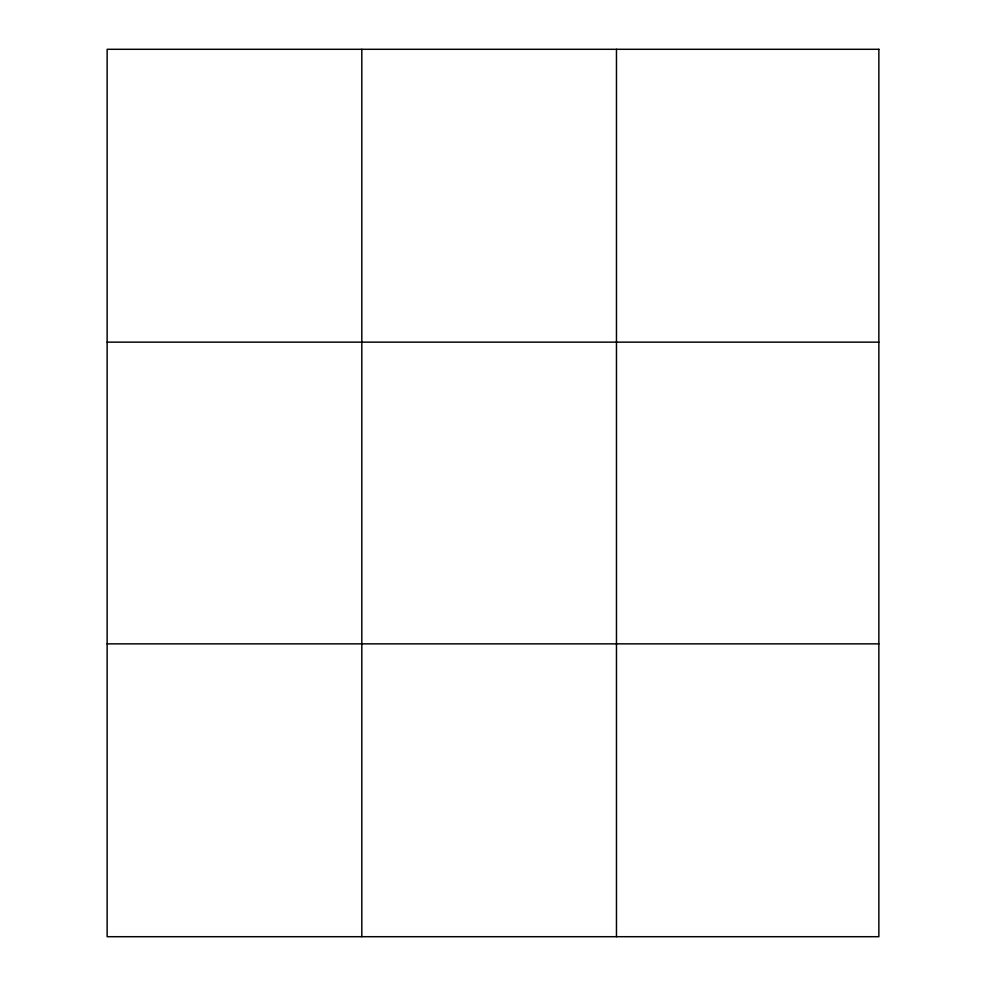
<?xml version="1.0" encoding="UTF-8"?>
<svg xmlns="http://www.w3.org/2000/svg" width="986" height="986" viewBox="0 0 986 986"><rect width="100%" height="100%" fill="white"/><g stroke="black" fill="none" stroke-linecap="round" stroke-linejoin="round"><path stroke-width="1.48" d="M361.813 49.3L361.813 936.7M616.472 49.3L616.472 936.7M107.141 342.142L878.859 342.142M107.141 643.858L878.859 643.858M878.859 49.3L878.859 936.7L107.141 936.7L107.141 49.3L878.859 49.3"/></g></svg>
